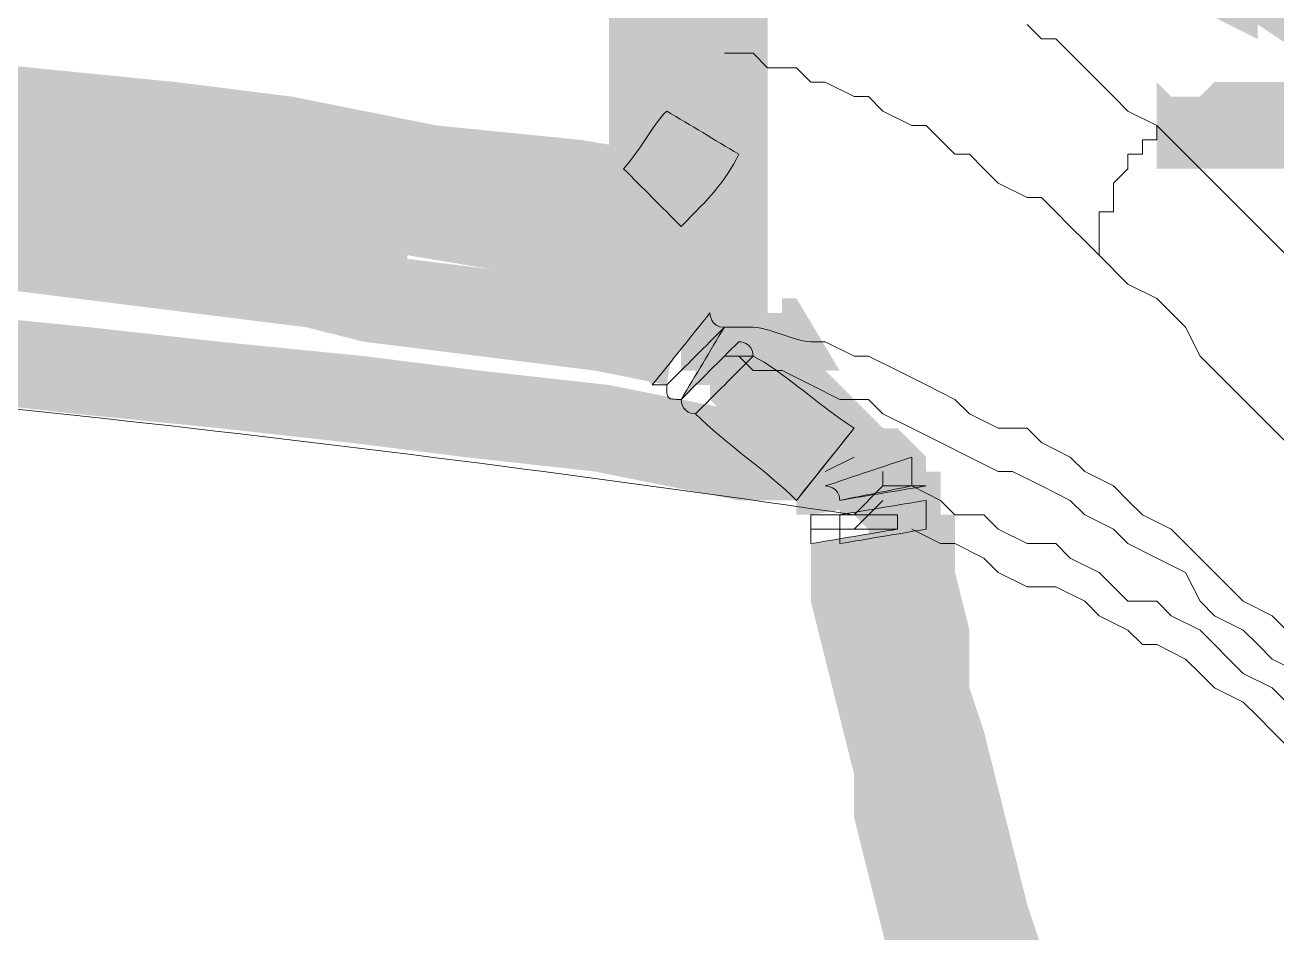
# Model space of a CAD drawing. Header units: millimetres. Extents: x -71336 to -35435, y -26189 to 22712.
# Drawn here: x -41049 to -41047.146, y -5452.029 to -5450.685 of the extents above; entities that cross this region are included whole.
import ezdxf
from ezdxf.enums import TextEntityAlignment as Align

# ---------------------------------------------------------------- set-up
doc = ezdxf.new("R2010")
doc.units = ezdxf.units.MM
doc.layers.add('SC - Equipment', color=7, linetype='Continuous', lineweight=13)
doc.styles.get("Standard").update_dxf_attribs({"font": 'arial.ttf', "height": 35})

# ---------------------------------------------------------------- blocks, each defined once
blk = doc.blocks.new('BARCO CLICKSHARE BUTTON WITH TEXT - SCHEMATIC')
at = {"layer": 'SC - Equipment', "lineweight": 0, "transparency": 33554687}
for points in [[(-6.2125, -8.8811), (-6.2125, -8.9024), (-6.2339, -8.9024), (-6.2339, -8.9238), (-6.2339, -8.9238), (-6.2339, -8.9451), (-6.2339, -8.9451), (-6.2552, -8.9665), (-6.2552, -8.9665), (-6.3193, -8.9451), (-6.2552, -8.9665), (-6.2552, -8.9665), (-6.2552, -8.9878), (-6.2552, -9.0092), (-6.2552, -9.0092), (-6.2552, -9.0305), (-6.2552, -9.0305), (-6.2552, -9.0519), (-6.2552, -9.0732), (-6.3833, -9.0519), (-6.3833, -9.0519), (-6.3833, -9.0519), (-6.3833, -9.0305), (-6.3833, -9.0305), (-6.3833, -9.0092), (-6.3833, -9.0092), (-6.3833, -8.9878), (-6.3833, -8.9878), (-6.3833, -8.9878), (-6.3833, -8.9665), (-6.3833, -8.9665), (-6.3833, -8.9665), (-6.3833, -8.9451), (-6.3833, -8.9451), (-6.3833, -8.9238), (-6.362, -8.9238), (-6.362, -8.9238), (-6.362, -8.9238), (-6.362, -8.9024), (-6.362, -8.9024), (-6.362, -8.9024), (-6.362, -8.8811), (-6.362, -8.8811), (-6.362, -8.8811), (-6.3406, -8.8597), (-6.3406, -8.8597), (-6.3406, -8.8384), (-6.3406, -8.8384), (-6.3193, -8.8384), (-6.3193, -8.8384), (-6.3193, -8.817)], [(-5.6361, -8.8811), (-5.5721, -8.9024), (-5.5507, -8.9024), (-5.4867, -8.9238), (-5.4867, -8.9238), (-5.4226, -8.9451), (-5.3586, -8.9665), (-5.3586, -8.9665), (-5.3372, -8.9878), (-5.3372, -8.9878), (-5.2732, -9.0092), (-5.2305, -9.0092), (-5.2518, -9.0732), (-5.2305, -9.0092), (-5.1664, -9.0305), (-5.1878, -9.0946), (-5.1664, -9.0305), (-5.1024, -9.0519), (-5.1024, -9.0519), (-5.081, -9.0519), (-5.017, -9.0946), (-4.953, -9.0946), (-4.8676, -9.1159), (-4.8035, -9.1373), (-4.7608, -9.1586), (-4.7608, -9.1586), (-4.7395, -9.1586), (-4.7395, -9.1586), (-4.7395, -9.1586), (-4.7395, -9.1586), (-4.6968, -9.1799), (-4.6968, -9.1799), (-4.6754, -9.1799), (-4.6754, -9.1799), (-4.6541, -9.2013), (-4.6541, -9.2013), (-4.6541, -9.2013), (-4.6541, -9.2013), (-4.6327, -9.2013), (-4.6327, -9.2013), (-4.6327, -9.2013), (-4.6327, -9.2013), (-4.6327, -9.2013), (-4.6114, -9.2013), (-4.6114, -9.2226), (-4.6114, -9.2226), (-4.6114, -9.2226), (-4.59, -9.2226), (-4.59, -9.2226), (-4.59, -9.2226), (-4.59, -9.244), (-4.5687, -9.244), (-4.5687, -9.244), (-4.6114, -9.2867), (-4.5687, -9.244), (-4.5687, -9.244), (-4.5687, -9.244), (-4.5687, -9.244), (-4.6114, -9.2867), (-4.5687, -9.244), (-4.5687, -9.244), (-4.6114, -9.2867), (-4.5687, -9.244), (-4.5687, -9.244), (-4.6114, -9.2867), (-4.59, -9.244), (-4.59, -9.244), (-4.6114, -9.2867), (-4.59, -9.244), (-4.59, -9.244), (-4.6114, -9.2867), (-4.6114, -9.244), (-4.6114, -9.244), (-4.6114, -9.2867), (-4.6114, -9.244), (-4.6114, -9.244), (-4.59, -9.2867), (-4.6114, -9.244), (-4.6114, -9.244), (-4.59, -9.2867), (-4.6327, -9.244), (-4.6327, -9.244), (-4.6327, -9.244), (-4.6327, -9.244), (-4.6114, -9.2226), (-4.6114, -9.2226), (-4.6114, -9.2226), (-4.526, -9.308), (-4.526, -9.3294), (-4.526, -9.3294), (-4.5473, -9.3294), (-4.5473, -9.3294), (-4.5473, -9.3294), (-4.5473, -9.3507), (-4.5473, -9.3507), (-4.5687, -9.3507), (-4.5687, -9.3507), (-4.5687, -9.3507), (-4.5687, -9.3507), (-4.5687, -9.3507), (-4.5687, -9.3507), (-4.59, -9.3507), (-4.59, -9.3507), (-4.59, -9.3507), (-4.6114, -9.3507), (-4.6114, -9.3507), (-4.6327, -9.3507), (-4.6327, -9.3507), (-4.6327, -9.3507), (-4.6541, -9.3507), (-4.6541, -9.3507), (-4.6541, -9.3294), (-4.6541, -9.3294), (-4.6541, -9.3294), (-4.6114, -9.2867), (-4.6541, -9.3294), (-4.6541, -9.3294), (-4.6541, -9.3294), (-4.6754, -9.3294), (-4.6754, -9.3294), (-4.6754, -9.3294), (-4.6754, -9.3294), (-4.6754, -9.3294), (-4.6968, -9.308), (-4.6968, -9.308), (-4.6968, -9.308), (-4.6968, -9.308), (-4.7181, -9.308), (-4.7395, -9.308), (-4.7181, -9.244), (-4.7395, -9.308), (-4.7608, -9.2867), (-4.7608, -9.2867), (-4.7608, -9.2867), (-4.7608, -9.2867), (-4.8035, -9.2867), (-4.8035, -9.2867), (-4.8462, -9.2653), (-4.9103, -9.244), (-4.9743, -9.2226), (-5.0383, -9.2013), (-5.1237, -9.1799), (-5.1451, -9.1799), (-5.1451, -9.1799), (-5.2091, -9.1586), (-5.2091, -9.1586), (-5.2732, -9.1373), (-5.2732, -9.1373), (-5.3159, -9.1159), (-5.3159, -9.1159), (-5.3799, -9.0946), (-5.3799, -9.0946), (-5.4013, -9.0946), (-5.4013, -9.0946), (-5.4653, -9.0732), (-5.5294, -9.0305), (-5.5294, -9.0519), (-5.6148, -9.0092), (-5.5934, -8.9665), (-5.6148, -9.0092), (-5.6788, -8.9878)], [(-6.426, -9.3507), (-6.5541, -9.3294), (-6.7676, -9.2867), (-6.9811, -9.2653), (-6.9811, -9.2653), (-7.1519, -9.244), (-7.1519, -9.244), (-7.3653, -9.2226), (-7.3653, -9.2226), (-7.5788, -9.2013), (-7.771, -9.1586), (-7.771, -9.1586), (-7.9845, -9.1373), (-8.1979, -9.1373), (-8.1979, -9.1373), (-8.4114, -9.1159), (-8.6036, -9.0946), (-8.6036, -8.9665), (-8.3901, -8.9878), (-8.1766, -9.0092), (-8.1766, -9.0092), (-7.9845, -9.0305), (-7.771, -9.0519), (-7.5575, -9.0732), (-7.344, -9.0946), (-7.1305, -9.1159), (-7.1305, -9.1159), (-6.9597, -9.1373), (-6.7462, -9.1799), (-6.5327, -9.2013), (-6.4047, -9.2226)], [(-8.5822, -9.0519), (-8.3687, -9.0732), (-8.1766, -9.0946), (-8.1766, -9.0946), (-8.0485, -9.1159), (-8.0485, -9.1159), (-7.835, -9.1373), (-7.835, -9.1373), (-7.6215, -9.1586), (-7.4081, -9.1799), (-7.1946, -9.2013), (-6.9811, -9.2226), (-6.7676, -9.2653), (-6.6395, -9.2653), (-6.6395, -9.2867), (-6.426, -9.308), (-6.4474, -9.4361), (-6.6609, -9.3934), (-6.6609, -9.3934), (-6.7889, -9.3721), (-6.7889, -9.3934), (-7.0024, -9.3507), (-7.0024, -9.3507), (-7.2159, -9.3294), (-7.4294, -9.308), (-7.4294, -9.308), (-7.6429, -9.2653), (-7.6429, -9.2653), (-7.8564, -9.244), (-7.8564, -9.244), (-8.0485, -9.2226), (-8.0485, -9.2226), (-8.1766, -9.2226), (-8.1766, -9.2226), (-8.3901, -9.2013), (-8.3901, -9.2013), (-8.5822, -9.1799)], [(-5.6788, -9.1159), (-5.6575, -9.1372), (-5.6148, -9.1372), (-5.5934, -9.1159), (-5.5507, -9.1159), (-5.5507, -9.1799), (-5.5507, -9.1159), (-5.5294, -9.1159), (-5.5294, -9.1159), (-5.4867, -9.1159), (-5.4867, -9.1159), (-5.4226, -9.1159), (-5.4226, -9.1159), (-5.4013, -9.1159), (-5.4013, -9.1159), (-5.3586, -9.1159), (-5.3586, -9.1159), (-5.3159, -9.1159), (-5.3159, -9.1159), (-5.2732, -9.1159), (-5.2732, -9.1159), (-5.2305, -9.1159), (-5.2305, -9.1159), (-5.1878, -9.1159), (-5.1878, -9.1159), (-5.1451, -9.1159), (-5.1451, -9.1159), (-5.1024, -9.1159), (-5.1024, -9.1159), (-5.081, -9.1159), (-5.081, -9.1159), (-5.0383, -9.1372), (-5.0383, -9.1372), (-5.017, -9.1372), (-5.017, -9.1372), (-4.953, -9.1372), (-4.953, -9.1372), (-4.953, -9.1372), (-4.9316, -9.1372), (-4.9316, -9.1372), (-4.8676, -9.1586), (-4.8676, -9.1586), (-4.8462, -9.1586), (-4.8462, -9.1586), (-4.8035, -9.1586), (-4.8035, -9.1586), (-4.7608, -9.1799), (-4.7608, -9.1799), (-4.7395, -9.1799), (-4.7395, -9.1799), (-4.7181, -9.1799), (-4.7181, -9.1799), (-4.6968, -9.2013), (-4.6968, -9.2013), (-4.6754, -9.2013), (-4.6754, -9.2013), (-4.6541, -9.2013), (-4.6541, -9.2013), (-4.6541, -9.2013), (-4.6541, -9.2013), (-4.6327, -9.2013), (-4.6327, -9.2013), (-4.6327, -9.2013), (-4.6327, -9.2226), (-4.6114, -9.2226), (-4.6114, -9.2226), (-4.6114, -9.2226), (-4.6114, -9.2226), (-4.59, -9.2226), (-4.59, -9.2226), (-4.59, -9.2226), (-4.59, -9.244), (-4.59, -9.244), (-4.59, -9.244), (-4.59, -9.244), (-4.59, -9.244), (-4.6327, -9.2867), (-4.59, -9.244), (-4.59, -9.244), (-4.6114, -9.2867), (-4.59, -9.244), (-4.59, -9.244), (-4.6114, -9.2867), (-4.6114, -9.244), (-4.59, -9.244), (-4.6114, -9.308), (-4.6114, -9.244), (-4.6114, -9.244), (-4.6114, -9.308), (-4.6114, -9.244), (-4.6114, -9.244), (-4.6114, -9.2867), (-4.6327, -9.244), (-4.6327, -9.244), (-4.6114, -9.244), (-4.59, -9.2867), (-4.6327, -9.244), (-4.6327, -9.244), (-4.6327, -9.244), (-4.6114, -9.2226), (-4.6114, -9.2226), (-4.6114, -9.2226), (-4.59, -9.2226), (-4.526, -9.3294), (-4.526, -9.3294), (-4.526, -9.3294), (-4.5473, -9.3294), (-4.5473, -9.3294), (-4.5473, -9.3507), (-4.5473, -9.3507), (-4.5687, -9.3507), (-4.5687, -9.3507), (-4.5687, -9.3507), (-4.5687, -9.3507), (-4.59, -9.3507), (-4.59, -9.3507), (-4.59, -9.3507), (-4.6114, -9.3721), (-4.6114, -9.3507), (-4.6114, -9.3507), (-4.6327, -9.3507), (-4.6327, -9.3507), (-4.6541, -9.3507), (-4.6541, -9.3507), (-4.6541, -9.3507), (-4.6541, -9.3507), (-4.6754, -9.3294), (-4.6754, -9.3294), (-4.6754, -9.3294), (-4.6754, -9.3294), (-4.6327, -9.2867), (-4.6754, -9.3294), (-4.6754, -9.3294), (-4.6327, -9.2867), (-4.6754, -9.3294), (-4.6754, -9.3294), (-4.6754, -9.3294), (-4.6754, -9.3294), (-4.6754, -9.3294), (-4.6968, -9.3294), (-4.6968, -9.3294), (-4.7181, -9.308), (-4.7181, -9.308), (-4.7608, -9.308), (-4.7608, -9.308), (-4.7395, -9.244), (-4.7608, -9.308), (-4.7822, -9.308), (-4.8249, -9.2867), (-4.8676, -9.2867), (-4.8676, -9.2226), (-4.8676, -9.2867), (-4.8889, -9.2867), (-4.953, -9.2653), (-4.953, -9.2653), (-4.953, -9.2653), (-4.9743, -9.2653), (-4.9743, -9.2653), (-5.0383, -9.2653), (-5.017, -9.2013), (-5.0383, -9.2653), (-5.0597, -9.2653), (-5.0383, -9.2013), (-5.0597, -9.2653), (-5.1024, -9.244), (-5.1024, -9.1799), (-5.1024, -9.244), (-5.1237, -9.244), (-5.1664, -9.244), (-5.2091, -9.244), (-5.2518, -9.244), (-5.2732, -9.244), (-5.3159, -9.244), (-5.3586, -9.244), (-5.3799, -9.244), (-5.4226, -9.244), (-5.4226, -9.1799), (-5.4226, -9.244), (-5.4653, -9.244), (-5.4867, -9.244), (-5.5294, -9.244), (-5.5294, -9.244), (-5.5507, -9.244), (-5.5507, -9.244), (-5.5934, -9.244), (-5.5934, -9.244), (-5.6148, -9.244), (-5.6148, -9.244), (-5.6575, -9.244), (-5.6575, -9.244), (-5.6788, -9.244)], [(-6.3406, -9.1373), (-6.3406, -9.1373), (-6.3406, -9.1373), (-6.3406, -9.1373), (-6.3406, -9.1373), (-6.3406, -9.1373), (-6.3406, -9.1373), (-6.3193, -9.1373), (-6.3193, -9.1373), (-6.3193, -9.1373), (-6.3193, -9.1373), (-6.3406, -9.2653), (-6.3406, -9.2653), (-6.3406, -9.2653), (-6.3406, -9.2653), (-6.3406, -9.2653), (-6.362, -9.2653), (-6.362, -9.2653), (-6.362, -9.2653), (-6.362, -9.2653), (-6.362, -9.2653), (-6.362, -9.2653)], [(-6.4047, -9.5642), (-6.5114, -9.5429), (-6.6822, -9.5215), (-6.6822, -9.5215), (-6.853, -9.5002), (-6.9384, -9.4788), (-7.1092, -9.4575), (-7.1092, -9.4575), (-7.28, -9.4361), (-7.28, -9.4361), (-7.4507, -9.4148), (-7.4507, -9.4148), (-7.6215, -9.3934), (-7.6215, -9.3934), (-7.8137, -9.3721), (-7.9845, -9.3507), (-7.9845, -9.3507), (-8.1553, -9.3507), (-8.1339, -9.2226), (-7.9631, -9.244), (-7.7923, -9.244), (-7.7923, -9.244), (-7.6215, -9.2653), (-7.6215, -9.2653), (-7.4507, -9.2867), (-7.2586, -9.308), (-7.0878, -9.3294), (-7.0878, -9.3294), (-6.917, -9.3507), (-6.8316, -9.3721), (-6.6608, -9.3934), (-6.6608, -9.3934), (-6.4901, -9.4148), (-6.3833, -9.4361)], [(-6.3406, -9.3721), (-6.3406, -9.3721), (-6.3406, -9.3721), (-6.3406, -9.3721), (-6.3406, -9.3721), (-6.3406, -9.308), (-6.3406, -9.3721), (-6.3406, -9.3721), (-6.3406, -9.3721), (-6.3406, -9.3721), (-6.3406, -9.3721), (-6.362, -9.3721), (-6.362, -9.3721), (-6.362, -9.3721), (-6.362, -9.3721), (-6.362, -9.3721), (-6.362, -9.3721), (-6.362, -9.3721), (-6.3406, -9.244), (-6.3406, -9.244), (-6.3406, -9.244), (-6.3406, -9.244), (-6.3406, -9.244), (-6.3406, -9.244), (-6.3406, -9.244), (-6.3406, -9.244), (-6.3406, -9.244), (-6.3406, -9.244), (-6.3406, -9.244), (-6.3193, -9.244), (-6.3193, -9.244), (-6.3193, -9.2653), (-6.3193, -9.2653), (-6.3193, -9.2653), (-6.3193, -9.2653), (-6.3193, -9.2653), (-6.3193, -9.2653), (-6.3193, -9.2653)], [(-6.3193, -9.3721), (-6.3193, -9.3721), (-6.3193, -9.3721), (-6.3193, -9.3721), (-6.3193, -9.3934), (-6.3406, -9.3934), (-6.3406, -9.3934), (-6.3406, -9.3934), (-6.3406, -9.4148), (-6.3406, -9.4148), (-6.362, -9.4148), (-6.4474, -9.3294), (-6.4474, -9.3294), (-6.4474, -9.3294), (-6.4474, -9.3294), (-6.4474, -9.3294), (-6.426, -9.308), (-6.426, -9.308), (-6.426, -9.308), (-6.426, -9.308), (-6.426, -9.2867), (-6.426, -9.2867)], [(-6.1698, -9.735), (-6.2979, -9.735), (-6.2979, -9.735), (-6.5114, -9.6923), (-6.7035, -9.671), (-6.7035, -9.671), (-6.8743, -9.6496), (-6.8743, -9.6496), (-7.0665, -9.6283), (-7.0665, -9.6283), (-7.28, -9.6069), (-7.4721, -9.5856), (-7.4721, -9.5856), (-7.6856, -9.5642), (-7.6856, -9.5642), (-7.8777, -9.5429), (-7.8777, -9.5429), (-8.0699, -9.5215), (-8.2834, -9.5215), (-8.262, -9.3934), (-8.0699, -9.3934), (-7.8564, -9.4148), (-7.6642, -9.4361), (-7.4721, -9.4575), (-7.2586, -9.4788), (-7.0665, -9.5002), (-6.853, -9.5215), (-6.6822, -9.5429), (-6.4901, -9.5642), (-6.2766, -9.6069), (-6.2766, -9.6069), (-6.1698, -9.6283)], [(-6.2339, -9.4575), (-6.2339, -9.4575), (-6.2339, -9.4575), (-6.2339, -9.4361), (-6.2339, -9.4361), (-6.2339, -9.4361), (-6.2339, -9.4361), (-6.2339, -9.4361), (-6.2339, -9.4361), (-6.2339, -9.4361), (-6.2339, -9.4361), (-6.2339, -9.4361), (-6.2125, -9.4361), (-6.2125, -9.4361), (-6.2125, -9.4361), (-6.2125, -9.4361), (-6.2125, -9.4361), (-6.2125, -9.4361), (-6.2125, -9.4361), (-6.1485, -9.5429), (-6.1698, -9.5429), (-6.1698, -9.5429), (-6.1698, -9.5642), (-6.1698, -9.5642), (-6.1698, -9.5642), (-6.1698, -9.5642), (-6.1698, -9.5642), (-6.1698, -9.5642), (-6.1698, -9.5642), (-6.1698, -9.5642), (-6.1698, -9.5642), (-6.1698, -9.5642), (-6.1912, -9.5642), (-6.1912, -9.5642), (-6.1912, -9.5642), (-6.1912, -9.5642), (-6.1912, -9.5642), (-6.1912, -9.5642), (-6.1912, -9.5642), (-6.1912, -9.5642)], [(-6.2766, -9.4788), (-6.2766, -9.4788), (-6.3193, -9.5215), (-6.2766, -9.4788), (-6.2766, -9.4788), (-6.3193, -9.5215), (-6.2766, -9.4788), (-6.2766, -9.4788), (-6.2766, -9.4788), (-6.3193, -9.5215), (-6.2766, -9.4788), (-6.2766, -9.4788), (-6.3193, -9.5215), (-6.2766, -9.4788), (-6.2766, -9.4788), (-6.3193, -9.5215), (-6.2766, -9.4788), (-6.2766, -9.4788), (-6.3193, -9.5215), (-6.2766, -9.4788), (-6.2766, -9.4788), (-6.3193, -9.5215), (-6.2766, -9.4788), (-6.2766, -9.4788), (-6.3193, -9.5215), (-6.2766, -9.4575), (-6.2766, -9.4575), (-6.362, -9.5642), (-6.362, -9.5642), (-6.362, -9.5642), (-6.362, -9.5642), (-6.362, -9.5642), (-6.362, -9.5642), (-6.362, -9.5642), (-6.362, -9.5642), (-6.362, -9.5642), (-6.362, -9.5642), (-6.362, -9.5642), (-6.362, -9.5642), (-6.362, -9.5642), (-6.362, -9.5642), (-6.362, -9.5642), (-6.362, -9.5642), (-6.362, -9.5429), (-6.362, -9.5429), (-6.362, -9.5429)], [(-6.2766, -9.4575), (-6.2766, -9.4788), (-6.2766, -9.4788), (-6.2766, -9.4788), (-6.2766, -9.4788), (-6.2766, -9.4788), (-6.3193, -9.5215), (-6.2766, -9.4788), (-6.2766, -9.4788), (-6.2766, -9.4788), (-6.3193, -9.5215), (-6.2766, -9.4788), (-6.2766, -9.4788), (-6.3193, -9.5215), (-6.2766, -9.4788), (-6.2766, -9.4788), (-6.2766, -9.4788), (-6.2766, -9.4788), (-6.2766, -9.4788), (-6.2766, -9.4788), (-6.2766, -9.4788), (-6.2766, -9.4788), (-6.2766, -9.4788), (-6.3406, -9.5856), (-6.3406, -9.5856), (-6.3406, -9.5856), (-6.3193, -9.5215), (-6.3406, -9.5856), (-6.3406, -9.5642), (-6.3406, -9.5642), (-6.3406, -9.5642), (-6.3406, -9.5642), (-6.3406, -9.5642), (-6.362, -9.5642), (-6.362, -9.5642), (-6.362, -9.5642), (-6.362, -9.5642), (-6.362, -9.5642), (-6.362, -9.5642), (-6.362, -9.5642), (-6.362, -9.5642), (-6.3193, -9.5215), (-6.362, -9.5642), (-6.362, -9.5642), (-6.3193, -9.5215), (-6.362, -9.5642), (-6.362, -9.5642)], [(-6.2766, -9.5856), (-6.2766, -9.5856), (-6.2766, -9.5215), (-6.2766, -9.5856), (-6.2766, -9.5856), (-6.2766, -9.5856), (-6.2766, -9.5856), (-6.2766, -9.5856), (-6.2766, -9.5856), (-6.2766, -9.5856), (-6.2979, -9.5856), (-6.2979, -9.5856), (-6.2979, -9.5856), (-6.2979, -9.5215), (-6.2766, -9.5856), (-6.2979, -9.5856), (-6.2979, -9.5215), (-6.2766, -9.5856), (-6.2766, -9.5856), (-6.2979, -9.5215), (-6.2766, -9.5856), (-6.2766, -9.5856), (-6.2979, -9.5215), (-6.2766, -9.5856), (-6.2766, -9.5856), (-6.2979, -9.5215), (-6.2552, -9.5642), (-6.2552, -9.5642), (-6.2979, -9.5215), (-6.2339, -9.5215), (-6.2339, -9.5215), (-6.362, -9.5215), (-6.362, -9.5215), (-6.362, -9.5002), (-6.362, -9.4788), (-6.3406, -9.4788), (-6.3406, -9.4788), (-6.3406, -9.4788), (-6.3193, -9.4575), (-6.3193, -9.4575), (-6.3193, -9.4575), (-6.3193, -9.4575), (-6.2979, -9.4575), (-6.2979, -9.4575), (-6.2979, -9.4575), (-6.2979, -9.4575), (-6.2979, -9.4575), (-6.2979, -9.4575), (-6.2979, -9.4575), (-6.2979, -9.4575), (-6.2979, -9.4575), (-6.2979, -9.4575), (-6.2766, -9.4575), (-6.2766, -9.4575), (-6.2766, -9.4575), (-6.2766, -9.4575), (-6.2766, -9.4575)], [(-6.2766, -9.4575), (-6.2766, -9.4575), (-6.2766, -9.4575), (-6.2766, -9.4575), (-6.2552, -9.4575), (-6.2552, -9.4575), (-6.2552, -9.4575), (-6.2552, -9.4575), (-6.2552, -9.4575), (-6.2552, -9.4575), (-6.2339, -9.4575), (-6.2339, -9.4575), (-6.1912, -9.5642), (-6.1912, -9.5642), (-6.1912, -9.5642), (-6.2125, -9.5642), (-6.2125, -9.5642), (-6.2125, -9.5642), (-6.2125, -9.5642), (-6.2125, -9.5856), (-6.2125, -9.5856), (-6.2339, -9.5856), (-6.2339, -9.5856), (-6.2339, -9.5856), (-6.2339, -9.5856), (-6.2552, -9.5856), (-6.2552, -9.5856), (-6.2552, -9.5856), (-6.2552, -9.5856), (-6.2552, -9.5856), (-6.2552, -9.5856), (-6.2766, -9.5856), (-6.2766, -9.5856), (-6.2766, -9.5856)], [(-6.2552, -9.4788), (-6.2552, -9.4788), (-6.3193, -9.5002), (-6.2552, -9.4788), (-6.2552, -9.4788), (-6.2552, -9.4788), (-6.3193, -9.5002), (-6.2552, -9.4788), (-6.2552, -9.4788), (-6.3193, -9.5002), (-6.2552, -9.4788), (-6.2552, -9.4788), (-6.2552, -9.4788), (-6.3193, -9.5002), (-6.2766, -9.4788), (-6.2766, -9.4788), (-6.3193, -9.5002), (-6.2766, -9.4788), (-6.2766, -9.4788), (-6.2766, -9.4788), (-6.3193, -9.5215), (-6.2766, -9.4788), (-6.2766, -9.4788), (-6.3193, -9.5215), (-6.2766, -9.4788), (-6.2766, -9.4788), (-6.362, -9.5429), (-6.3833, -9.5429), (-6.3833, -9.5429), (-6.3833, -9.5429), (-6.3833, -9.5429), (-6.3833, -9.5429), (-6.3833, -9.5429), (-6.3833, -9.5429), (-6.3833, -9.5429), (-6.3833, -9.5429), (-6.3833, -9.5429), (-6.3833, -9.5429), (-6.3833, -9.5429), (-6.3833, -9.5429), (-6.3833, -9.5215), (-6.3833, -9.5215), (-6.3833, -9.5215), (-6.3833, -9.5215), (-6.3833, -9.5215), (-6.3833, -9.5215), (-6.3833, -9.5215), (-6.3833, -9.5215)], [(-6.2552, -9.4788), (-6.2552, -9.4788), (-6.2552, -9.4788), (-6.3193, -9.4788), (-6.2552, -9.4788), (-6.2552, -9.4788), (-6.3193, -9.4788), (-6.2552, -9.4788), (-6.2552, -9.4788), (-6.2552, -9.4788), (-6.2552, -9.4788), (-6.2552, -9.4788), (-6.3193, -9.5002), (-6.2552, -9.4788), (-6.2552, -9.4788), (-6.2552, -9.4788), (-6.2552, -9.4788), (-6.3193, -9.5002), (-6.2552, -9.4788), (-6.2552, -9.4788), (-6.3833, -9.5215), (-6.3833, -9.5215), (-6.3833, -9.5215), (-6.3833, -9.5215), (-6.3833, -9.5215), (-6.3833, -9.5215), (-6.3833, -9.5002), (-6.3833, -9.5002), (-6.3833, -9.5002), (-6.3833, -9.5002), (-6.3833, -9.5002), (-6.3833, -9.5002), (-6.3833, -9.5002), (-6.3833, -9.5002), (-6.3833, -9.5002), (-6.3833, -9.5002), (-6.3833, -9.5002), (-6.3833, -9.4788), (-6.3833, -9.4788), (-6.3833, -9.4788), (-6.3833, -9.4788), (-6.3833, -9.4788)], [(-6.2339, -9.5002), (-6.2339, -9.5002), (-6.2979, -9.5215), (-6.2552, -9.5002), (-6.2552, -9.5002), (-6.2979, -9.5215), (-6.2552, -9.5002), (-6.2552, -9.5002), (-6.2979, -9.5215), (-6.2552, -9.5002), (-6.2552, -9.5002), (-6.2979, -9.5215), (-6.2552, -9.4788), (-6.2552, -9.4788), (-6.2979, -9.5215), (-6.2552, -9.4788), (-6.2552, -9.4788), (-6.2979, -9.5215), (-6.2552, -9.4788), (-6.2552, -9.4788), (-6.2979, -9.5215), (-6.2552, -9.4788), (-6.2552, -9.4788), (-6.2552, -9.4788), (-6.2552, -9.4788), (-6.2979, -9.5215), (-6.2552, -9.4788), (-6.2552, -9.4788), (-6.2979, -9.5215), (-6.2552, -9.4788), (-6.2552, -9.4788), (-6.3406, -9.5856), (-6.3406, -9.5856), (-6.3406, -9.5856), (-6.3406, -9.5856), (-6.3406, -9.5642), (-6.3406, -9.5642), (-6.2979, -9.5215), (-6.3406, -9.5856), (-6.3406, -9.5856), (-6.3406, -9.5642), (-6.3406, -9.5642), (-6.362, -9.5642), (-6.362, -9.5642), (-6.362, -9.5642), (-6.362, -9.5642), (-6.362, -9.5642), (-6.362, -9.5642), (-6.362, -9.5642), (-6.362, -9.5642), (-6.362, -9.5642), (-6.362, -9.5429), (-6.362, -9.5429), (-6.362, -9.5429)], [(-6.2766, -9.4788), (-6.2766, -9.4788), (-6.2766, -9.4788), (-6.2552, -9.4788), (-6.2552, -9.4788), (-6.2552, -9.4788), (-6.2552, -9.4788), (-6.2552, -9.4788), (-6.2552, -9.4788), (-6.2552, -9.4788), (-6.2552, -9.4788), (-6.2552, -9.4788), (-6.2979, -9.5215), (-6.2552, -9.4788), (-6.2552, -9.4788), (-6.2552, -9.4788), (-6.3406, -9.5856), (-6.3406, -9.5856), (-6.3406, -9.5856), (-6.3406, -9.5856), (-6.3406, -9.5642), (-6.3406, -9.5642), (-6.3406, -9.5642), (-6.3406, -9.5642), (-6.3406, -9.5642), (-6.3406, -9.5642), (-6.3406, -9.5642), (-6.2979, -9.5215), (-6.3406, -9.5642), (-6.3406, -9.5642), (-6.2979, -9.5215), (-6.3406, -9.5642), (-6.3406, -9.5642), (-6.2979, -9.5215), (-6.3406, -9.5642), (-6.3406, -9.5642)], [(-6.2552, -9.4788), (-6.2552, -9.4788), (-6.2339, -9.5002), (-6.2125, -9.5215), (-6.1912, -9.5429), (-6.1698, -9.5429), (-6.1485, -9.5642), (-6.1271, -9.5856), (-6.1058, -9.6069), (-6.0844, -9.6283), (-6.0631, -9.6283), (-6.0417, -9.6496), (-6.1271, -9.7564), (-6.1485, -9.735), (-6.1698, -9.7137), (-6.1912, -9.6923), (-6.2125, -9.6923), (-6.2339, -9.671), (-6.2552, -9.6496), (-6.2766, -9.6283), (-6.2979, -9.6283), (-6.3193, -9.6069), (-6.3406, -9.5856), (-6.3406, -9.5856)], [(-6.1271, -9.6283), (-6.1271, -9.6283), (-6.1271, -9.6283), (-6.1271, -9.6283), (-6.1271, -9.6283), (-6.1271, -9.6283), (-6.1271, -9.6283), (-6.1271, -9.6283), (-6.1271, -9.6283), (-6.1271, -9.6496), (-6.1271, -9.6496), (-6.1271, -9.6496), (-6.1058, -9.6496), (-6.1058, -9.6496), (-6.1058, -9.6496), (-6.1058, -9.6496), (-6.1058, -9.6496), (-6.1058, -9.6496), (-6.1058, -9.6496), (-6.1058, -9.6496), (-6.2125, -9.735), (-6.2125, -9.735), (-6.2125, -9.735), (-6.2125, -9.735), (-6.2125, -9.735), (-6.2125, -9.735), (-6.1698, -9.6923), (-6.2125, -9.735), (-6.2125, -9.735), (-6.2125, -9.735), (-6.1698, -9.6923), (-6.2125, -9.735), (-6.2125, -9.735), (-6.2125, -9.735), (-6.1698, -9.6923), (-6.2125, -9.735), (-6.2125, -9.735)], [(-6.1058, -9.6496), (-6.1058, -9.6496), (-6.1058, -9.6496), (-6.1058, -9.6496), (-6.1058, -9.6496), (-6.1058, -9.671), (-6.1058, -9.671), (-6.1058, -9.671), (-6.1058, -9.671), (-6.0844, -9.671), (-6.0844, -9.671), (-6.0844, -9.6923), (-6.0844, -9.6923), (-6.0844, -9.6923), (-6.0844, -9.6923), (-6.0844, -9.6923), (-6.0844, -9.6923), (-6.0844, -9.6923), (-6.0844, -9.6923), (-6.0844, -9.7137), (-6.0844, -9.7137), (-6.0844, -9.7137), (-6.2125, -9.7564), (-6.2125, -9.735), (-6.2125, -9.735), (-6.2125, -9.735), (-6.2125, -9.735), (-6.2125, -9.735), (-6.2125, -9.735), (-6.2125, -9.735), (-6.2125, -9.735), (-6.2125, -9.735), (-6.2125, -9.735), (-6.1485, -9.6923), (-6.2125, -9.735), (-6.2125, -9.735)], [(-6.1058, -9.7777), (-6.1058, -9.7777), (-6.1058, -9.7777), (-6.1058, -9.7777), (-6.1271, -9.7564), (-6.1271, -9.7564), (-6.1271, -9.7564), (-6.1271, -9.7564), (-6.1271, -9.7564), (-6.1271, -9.7564), (-6.1271, -9.7564), (-6.1271, -9.7564), (-6.0844, -9.7137), (-6.1271, -9.7564), (-6.1271, -9.7564), (-6.0417, -9.6496), (-6.0417, -9.6496), (-6.0417, -9.6496), (-6.0204, -9.671), (-6.0204, -9.671), (-6.0204, -9.671), (-6.0204, -9.671), (-6.0204, -9.6923), (-6.0204, -9.6923), (-5.999, -9.6923), (-5.999, -9.6923), (-5.999, -9.7137), (-5.999, -9.7137), (-5.999, -9.7137), (-5.999, -9.7137), (-5.999, -9.735), (-5.999, -9.735), (-5.999, -9.735), (-5.999, -9.735), (-5.999, -9.7564), (-5.999, -9.7564), (-5.9777, -9.7564), (-5.9777, -9.7564), (-5.9777, -9.7777)], [(-6.0844, -9.7137), (-6.0844, -9.7137), (-6.0844, -9.7137), (-6.0844, -9.7137), (-6.0844, -9.7137), (-6.0844, -9.7137), (-6.0844, -9.7137), (-6.0844, -9.735), (-6.0844, -9.735), (-6.0844, -9.735), (-6.0844, -9.735), (-6.0844, -9.735), (-6.0844, -9.735), (-6.0844, -9.735), (-6.0844, -9.735), (-6.0844, -9.735), (-6.0844, -9.735), (-6.0631, -9.735), (-6.0631, -9.735), (-6.0631, -9.735), (-6.1912, -9.7564), (-6.1912, -9.7564), (-6.1912, -9.7564), (-6.1912, -9.7564), (-6.1912, -9.7564), (-6.1912, -9.7564), (-6.1485, -9.735), (-6.1912, -9.7564), (-6.1912, -9.7564), (-6.1912, -9.7564), (-6.1485, -9.735), (-6.1912, -9.7564), (-6.1912, -9.7564), (-6.1485, -9.735), (-6.1912, -9.7564), (-6.2125, -9.7564), (-6.1485, -9.735), (-6.2125, -9.7564), (-6.2125, -9.7564), (-6.2125, -9.7564)], [(-6.1485, -9.7564), (-6.1485, -9.7564), (-6.1485, -9.7564), (-6.1485, -9.7564), (-6.1485, -9.7564), (-6.1485, -9.735), (-6.1485, -9.735), (-6.1485, -9.735), (-6.1485, -9.735), (-6.1485, -9.735), (-6.1485, -9.735), (-6.1485, -9.735), (-6.1485, -9.735), (-6.1485, -9.735), (-6.0204, -9.7137), (-6.0204, -9.7137), (-6.0204, -9.7137), (-6.0204, -9.7137), (-6.0204, -9.7137), (-6.0204, -9.735), (-6.0204, -9.735), (-6.0204, -9.735), (-6.0204, -9.735), (-6.0204, -9.735), (-6.0204, -9.735), (-6.0204, -9.735), (-6.0204, -9.735), (-6.0204, -9.735)], [(-6.0631, -9.7777), (-6.0631, -9.8631), (-6.1271, -9.8845), (-6.0631, -9.8631), (-6.0417, -9.9485), (-6.1058, -9.9485), (-6.0417, -9.9485), (-6.0204, -10.0339), (-6.0844, -10.0339), (-6.0204, -10.0339), (-6.0204, -10.1193), (-6.0844, -10.1193), (-6.0204, -10.0979), (-5.999, -10.1833), (-5.9777, -10.2687), (-5.9563, -10.3541), (-6.0204, -10.3541), (-5.9563, -10.3328), (-5.935, -10.4182), (-5.999, -10.4395), (-5.935, -10.4182), (-5.9136, -10.5036), (-5.9777, -10.5249), (-5.9136, -10.5036), (-5.8923, -10.589), (-5.9563, -10.6103), (-5.8923, -10.589), (-5.8709, -10.6744), (-5.935, -10.6957), (-5.8709, -10.6744), (-5.8282, -10.7598), (-5.8923, -10.7811), (-5.8282, -10.7598), (-5.8069, -10.8451), (-5.8709, -10.8665), (-5.8069, -10.8451), (-5.7855, -10.9305), (-5.7428, -11.0159), (-5.7215, -11.1013), (-5.7642, -11.1227), (-5.7215, -11.1013), (-5.6788, -11.1867), (-5.7428, -11.2081), (-5.6788, -11.1867), (-5.6361, -11.2721), (-5.7002, -11.2935), (-5.6361, -11.2721), (-5.6148, -11.3575), (-5.6148, -11.3575), (-5.5934, -11.3789), (-5.7215, -11.4216), (-5.7215, -11.4002), (-5.7215, -11.4002), (-5.7642, -11.3148), (-5.7642, -11.3148), (-5.8069, -11.2294), (-5.8069, -11.2294), (-5.8282, -11.144), (-5.8282, -11.144), (-5.8709, -11.0586), (-5.8709, -11.0586), (-5.8923, -10.9732), (-5.8923, -10.9732), (-5.935, -10.8878), (-5.935, -10.8878), (-5.9563, -10.8024), (-5.9563, -10.8024), (-5.9777, -10.7171), (-5.9777, -10.7171), (-6.0204, -10.6317), (-6.0204, -10.6317), (-6.0417, -10.5463), (-6.0417, -10.5463), (-6.0631, -10.4609), (-6.0631, -10.4609), (-6.0844, -10.3755), (-6.0844, -10.3755), (-6.1058, -10.2901), (-6.1058, -10.2901), (-6.1271, -10.2047), (-6.1271, -10.2047), (-6.1271, -10.1406), (-6.1271, -10.1406), (-6.1485, -10.0552), (-6.1485, -10.0552), (-6.1698, -9.9699), (-6.1698, -9.9699), (-6.1912, -9.8845), (-6.1912, -9.8845), (-6.1912, -9.7991)], [(-5.6788, -11.3789), (-5.7002, -11.3362), (-5.7002, -11.3362), (-5.7429, -11.2508), (-5.7429, -11.2508), (-5.7642, -11.1654), (-5.7642, -11.1654), (-5.8069, -11.08), (-5.8069, -11.08), (-5.8282, -10.9946), (-5.8282, -10.9946), (-5.8496, -10.9732), (-5.8496, -10.9732), (-5.8709, -10.8878), (-5.8709, -10.8878), (-5.9136, -10.8024), (-5.9136, -10.8024), (-5.935, -10.7171), (-5.935, -10.7171), (-5.9563, -10.6317), (-5.9563, -10.6317), (-5.9777, -10.5463), (-5.9777, -10.5463), (-5.999, -10.4609), (-5.999, -10.4609), (-6.0417, -10.3755), (-6.0417, -10.3755), (-6.0417, -10.2901), (-6.0417, -10.2901), (-6.0631, -10.2047), (-6.0631, -10.2047), (-6.0844, -10.1193), (-6.0844, -10.1193), (-6.1058, -10.0339), (-6.1058, -10.0339), (-6.1271, -9.9485), (-6.1271, -9.9485), (-6.1271, -9.8845), (-6.1271, -9.8845), (-6.1485, -9.7991), (-6.0204, -9.7777), (-6.0204, -9.8631), (-6.0631, -9.8631), (-6.0204, -9.8631), (-5.999, -9.9272), (-6.0631, -9.9485), (-5.999, -9.9272), (-5.9777, -10.0125), (-5.9563, -10.0979), (-5.9563, -10.1833), (-5.935, -10.2687), (-5.9136, -10.3328), (-5.8923, -10.4182), (-5.9563, -10.4395), (-5.8923, -10.4182), (-5.8709, -10.5036), (-5.8282, -10.589), (-5.8923, -10.6103), (-5.8282, -10.589), (-5.8069, -10.6744), (-5.7856, -10.7598), (-5.8496, -10.7811), (-5.7856, -10.7598), (-5.7642, -10.8451), (-5.8069, -10.8665), (-5.7642, -10.8451), (-5.7215, -10.9305), (-5.7215, -10.9305), (-5.7215, -10.9519), (-5.7215, -10.9519), (-5.6788, -11.0373), (-5.7429, -11.0586), (-5.6788, -11.0373), (-5.6575, -11.1013), (-5.6148, -11.1867), (-5.6788, -11.2294), (-5.6148, -11.1867), (-5.5721, -11.2721), (-5.6361, -11.3148), (-5.5721, -11.2721), (-5.5507, -11.3362)], [(-5.9777, -9.7777), (-5.9777, -9.8418), (-6.0417, -9.8631), (-5.9777, -9.8418), (-5.9563, -9.9272), (-5.9563, -10.0125), (-5.935, -10.0766), (-5.999, -10.0979), (-5.935, -10.0766), (-5.9136, -10.162), (-5.9777, -10.1833), (-5.9136, -10.162), (-5.8923, -10.2474), (-5.9563, -10.2474), (-5.8923, -10.2474), (-5.8709, -10.3328), (-5.8496, -10.3968), (-5.9136, -10.4182), (-5.8496, -10.3968), (-5.8282, -10.4822), (-5.8923, -10.5036), (-5.8282, -10.4822), (-5.8069, -10.5676), (-5.8709, -10.589), (-5.8069, -10.5676), (-5.7856, -10.653), (-5.7642, -10.7384), (-5.8282, -10.7598), (-5.7642, -10.7384), (-5.7215, -10.8238), (-5.7856, -10.8451), (-5.7215, -10.8238), (-5.7002, -10.9092), (-5.6788, -10.9946), (-5.6361, -11.0586), (-5.7002, -11.1013), (-5.6361, -11.0586), (-5.6148, -11.144), (-5.6575, -11.1867), (-5.6148, -11.144), (-5.5721, -11.2294), (-5.5294, -11.3148), (-5.5294, -11.3148), (-5.5294, -11.3362), (-5.6361, -11.4002), (-5.6575, -11.3789), (-5.6575, -11.3789), (-5.6788, -11.2935), (-5.6788, -11.2935), (-5.7215, -11.2081), (-5.7215, -11.2081), (-5.7642, -11.1227), (-5.7642, -11.1227), (-5.7856, -11.0373), (-5.7856, -11.0373), (-5.8282, -10.9519), (-5.8282, -10.9519), (-5.8496, -10.8665), (-5.8496, -10.8665), (-5.8709, -10.7811), (-5.8709, -10.7811), (-5.9136, -10.6957), (-5.9136, -10.6957), (-5.935, -10.6103), (-5.935, -10.6103), (-5.9563, -10.5249), (-5.9563, -10.5249), (-5.9777, -10.4395), (-5.9777, -10.4395), (-5.999, -10.3541), (-5.999, -10.3541), (-6.0204, -10.2687), (-6.0204, -10.2687), (-6.0417, -10.1833), (-6.0417, -10.1833), (-6.0631, -10.1193), (-6.0631, -10.1193), (-6.0844, -10.0339), (-6.0844, -10.0339), (-6.0844, -9.9485), (-6.0844, -9.9485), (-6.1058, -9.8631), (-6.1058, -9.8631), (-6.1058, -9.7777)]]:
    blk.add_hatch(color=7, dxfattribs=at).paths.add_polyline_path(points)
at = {"layer": 'SC - Equipment', "color": 7, "lineweight": 0, "transparency": 33554687}
for points in [[(-5.4867, -9.3721), (-5.5294, -9.3294), (-5.5507, -9.308), (-5.5934, -9.2653), (-5.6361, -9.2226), (-5.6788, -9.1799), (-5.7215, -9.1586), (-5.7429, -9.1373), (-5.7642, -9.1159), (-5.7856, -9.0946), (-5.8069, -9.0732), (-5.8282, -9.0519), (-5.8496, -9.0519), (-5.8709, -9.0305)], [(-6.3193, -9.0732), (-6.2979, -9.0732), (-6.2766, -9.0732), (-6.2552, -9.0946), (-6.2125, -9.0946), (-6.1912, -9.1159), (-6.1698, -9.1159), (-6.1271, -9.1373), (-6.1058, -9.1373), (-6.0844, -9.1586), (-6.0417, -9.1799), (-6.0204, -9.1799), (-5.999, -9.2013), (-5.9777, -9.2226), (-5.9563, -9.2226), (-5.935, -9.244), (-5.9136, -9.2653), (-5.8709, -9.2867), (-5.8496, -9.2867), (-5.8282, -9.308), (-5.8069, -9.3294), (-5.7855, -9.3507), (-5.7642, -9.3721)], [(-5.7215, -9.244), (-5.7215, -9.2226), (-5.7002, -9.2226), (-5.7002, -9.2013), (-5.6788, -9.2013), (-5.6788, -9.1799)], [(-5.7215, -9.244), (-5.7429, -9.2653), (-5.7429, -9.2867), (-5.7429, -9.308), (-5.7642, -9.308), (-5.7642, -9.3294), (-5.7642, -9.3507), (-5.7642, -9.3721), (-5.7215, -9.4148), (-5.6788, -9.4361), (-5.6361, -9.4788), (-5.6148, -9.5215), (-5.5721, -9.5642), (-5.5294, -9.6069), (-5.508, -9.6283), (-5.4653, -9.671)], [(-5.4867, -9.9272), (-5.508, -9.9058), (-5.5507, -9.8845), (-5.5721, -9.8631), (-5.5934, -9.8418), (-5.6361, -9.7991), (-5.6575, -9.7777), (-5.7001, -9.7564), (-5.7215, -9.735), (-5.7428, -9.7137), (-5.7855, -9.6923), (-5.8069, -9.671), (-5.8496, -9.6496), (-5.8709, -9.6283), (-5.9136, -9.6283), (-5.9563, -9.6069), (-5.9777, -9.5856), (-6.0204, -9.5642), (-6.0631, -9.5429), (-6.1058, -9.5215), (-6.1271, -9.5215), (-6.1698, -9.5002), (-6.1912, -9.5002)], [(-6.2979, -9.5215), (-6.2766, -9.5429), (-6.2339, -9.5429), (-6.1912, -9.5642), (-6.1485, -9.5856), (-6.1058, -9.5856), (-6.0844, -9.6069), (-6.0417, -9.6283), (-5.999, -9.6496), (-5.9563, -9.671), (-5.9136, -9.6923), (-5.8923, -9.6923), (-5.8496, -9.7137), (-5.8069, -9.735), (-5.7855, -9.7564), (-5.7429, -9.7777), (-5.7215, -9.7991), (-5.6788, -9.8204), (-5.6361, -9.8418), (-5.6148, -9.8845), (-5.5934, -9.9058), (-5.5507, -9.9272), (-5.5294, -9.9485), (-5.508, -9.9699), (-5.4653, -9.9912)], [(-6.1271, -9.671), (-6.1698, -9.6923)], [(-6.0844, -9.6923), (-6.0844, -9.7137), (-6.0417, -9.7137), (-5.999, -9.735), (-5.9777, -9.7564), (-5.935, -9.7564), (-5.9136, -9.7777), (-5.8709, -9.7991), (-5.8282, -9.7991), (-5.8069, -9.8204), (-5.7642, -9.8418), (-5.7428, -9.8631), (-5.7215, -9.8845), (-5.6788, -9.8845), (-5.6575, -9.9058), (-5.6148, -9.9272), (-5.5934, -9.9485), (-5.5721, -9.9699), (-5.5507, -9.9912), (-5.508, -10.0125), (-5.4867, -10.0339), (-5.4653, -10.0552), (-5.444, -10.0766), (-5.4226, -10.0979)], [(-6.0844, -9.7137), (-6.0844, -9.7137)], [(-6.0844, -9.735), (-6.1271, -9.7777)], [(-6.0417, -9.7777), (-5.999, -9.7991), (-5.9777, -9.7991), (-5.935, -9.8204), (-5.9136, -9.8418), (-5.8709, -9.8631), (-5.8282, -9.8631), (-5.7855, -9.8845), (-5.7642, -9.9058), (-5.7215, -9.9272), (-5.7002, -9.9485), (-5.6788, -9.9485), (-5.6361, -9.9699), (-5.6148, -9.9912), (-5.5934, -10.0125), (-5.5507, -10.0339), (-5.5294, -10.0552), (-5.508, -10.0766), (-5.4867, -10.0979), (-5.4653, -10.1193), (-5.4226, -10.1406)]]:
    blk.add_lwpolyline(points, dxfattribs=at)
blk.add_lwpolyline([(-6.0631, -9.7137), (-6.0844, -9.7137), (-6.1271, -9.7564, 0.016923), (-8.2193, -9.5215), (-8.2407, -9.5002), (-8.2407, -9.4788), (-8.262, -9.4575)], format="xyb", dxfattribs=at)
blk.add_lwpolyline([(-6.2125, -9.735), (-6.2125, -9.735), (-6.1271, -9.6283), (-6.1271, -9.6283)], close=True, dxfattribs=at)
for points, knots in [([(-6.3833, -9.3294), (-6.4118, -9.3009), (-6.4402, -9.2725), (-6.4687, -9.244), (-6.4474, -9.2226), (-6.426, -9.1799), (-6.4047, -9.1586), (-6.3691, -9.1799), (-6.3335, -9.2013), (-6.2979, -9.2226), (-6.3193, -9.2653), (-6.3406, -9.2867), (-6.3833, -9.3294)], [0, 0, 0, 0, 1, 1, 1, 2, 2, 2, 3, 3, 3, 4, 4, 4, 4]), ([(-6.3193, -9.4788), (-6.3477, -9.5073), (-6.3762, -9.5358), (-6.4047, -9.5642), (-6.4047, -9.5642), (-6.426, -9.5642), (-6.426, -9.5642), (-6.3975, -9.5286), (-6.3691, -9.4931), (-6.3406, -9.4575), (-6.3406, -9.4575), (-6.3406, -9.4788), (-6.3193, -9.4788)], [0, 0, 0, 0, 1, 1, 1, 2, 2, 2, 3, 3, 3, 4, 4, 4, 4]), ([(-6.3833, -9.5856), (-6.4047, -9.5856), (-6.4047, -9.5856), (-6.4047, -9.5642), (-6.3762, -9.5358), (-6.3477, -9.5073), (-6.3193, -9.4788), (-6.3406, -9.5144), (-6.362, -9.55), (-6.3833, -9.5856)], [0, 0, 0, 0, 1, 1, 1, 2, 2, 2, 3, 3, 3, 3]), ([(-6.3193, -9.4788), (-6.3193, -9.4788), (-6.2979, -9.4788), (-6.2979, -9.4788), (-6.2979, -9.4788), (-6.2766, -9.4788), (-6.2766, -9.4788), (-6.2552, -9.4788), (-6.2125, -9.5002), (-6.1912, -9.5002)], [0, 0, 0, 0, 1, 1, 1, 2, 2, 2, 3, 3, 3, 3]), ([(-6.2766, -9.5215), (-6.305, -9.55), (-6.3335, -9.5785), (-6.362, -9.6069), (-6.362, -9.6069), (-6.3833, -9.6069), (-6.3833, -9.5856), (-6.3548, -9.5571), (-6.3264, -9.5286), (-6.2979, -9.5002), (-6.2979, -9.5002), (-6.2766, -9.5002), (-6.2766, -9.5215)], [0, 0, 0, 0, 1, 1, 1, 2, 2, 2, 3, 3, 3, 4, 4, 4, 4]), ([(-6.1271, -9.6283), (-6.1556, -9.6639), (-6.1841, -9.6994), (-6.2125, -9.735), (-6.2552, -9.6923), (-6.3193, -9.6496), (-6.362, -9.6069), (-6.3335, -9.5785), (-6.305, -9.55), (-6.2766, -9.5215), (-6.2339, -9.5429), (-6.1912, -9.5856), (-6.1271, -9.6283)], [0, 0, 0, 0, 1, 1, 1, 2, 2, 2, 3, 3, 3, 4, 4, 4, 4]), ([(-6.3193, -9.5215), (-6.3193, -9.5215), (-6.3193, -9.5215), (-6.2979, -9.5215), (-6.2766, -9.5215), (-6.2766, -9.5215), (-6.2766, -9.5215)], [0, 0, 0, 0, 1, 1, 1, 2, 2, 2, 2]), ([(-6.1698, -9.7137), (-6.1271, -9.6994), (-6.0844, -9.6852), (-6.0417, -9.671), (-6.0417, -9.6923), (-6.0417, -9.6923), (-6.0417, -9.7137), (-6.0773, -9.7208), (-6.1129, -9.7279), (-6.1485, -9.735), (-6.1485, -9.7137), (-6.1698, -9.7137), (-6.1698, -9.7137)], [0, 0, 0, 0, 1, 1, 1, 2, 2, 2, 3, 3, 3, 4, 4, 4, 4]), ([(-6.0417, -9.7137), (-6.0204, -9.7137), (-6.0204, -9.7137), (-6.0204, -9.7137), (-6.0631, -9.7208), (-6.1058, -9.7279), (-6.1485, -9.735), (-6.1129, -9.7279), (-6.0773, -9.7208), (-6.0417, -9.7137)], [0, 0, 0, 0, 1, 1, 1, 2, 2, 2, 3, 3, 3, 3]), ([(-6.0204, -9.7777), (-6.0631, -9.7848), (-6.1058, -9.7919), (-6.1485, -9.7991), (-6.1485, -9.7777), (-6.1485, -9.7564), (-6.1485, -9.7564), (-6.1058, -9.7492), (-6.0631, -9.7421), (-6.0204, -9.735), (-6.0204, -9.7564), (-6.0204, -9.7564), (-6.0204, -9.7777)], [0, 0, 0, 0, 1, 1, 1, 2, 2, 2, 3, 3, 3, 4, 4, 4, 4]), ([(-6.0631, -9.7777), (-6.1058, -9.7777), (-6.1485, -9.7777), (-6.1912, -9.7777), (-6.1912, -9.7777), (-6.1912, -9.7777), (-6.1912, -9.7564), (-6.1485, -9.7564), (-6.1058, -9.7564), (-6.0631, -9.7564), (-6.0631, -9.7564), (-6.0631, -9.7564), (-6.0631, -9.7777)], [0, 0, 0, 0, 1, 1, 1, 2, 2, 2, 3, 3, 3, 4, 4, 4, 4]), ([(-6.1912, -9.7991), (-6.1912, -9.7991), (-6.1912, -9.7991), (-6.1912, -9.7777), (-6.1485, -9.7777), (-6.1058, -9.7777), (-6.0631, -9.7777), (-6.1058, -9.7848), (-6.1485, -9.7919), (-6.1912, -9.7991)], [0, 0, 0, 0, 1, 1, 1, 2, 2, 2, 3, 3, 3, 3])]:
    blk.add_open_spline(points, degree=3, knots=knots, dxfattribs=at)
for points in [[(-6.2766, -8.9238), (-6.2766, -9.2013), (-6.426, -8.9238), (-6.426, -9.2013)], [(-6.4901, -9.2867), (-6.4901, -8.9878), (-6.362, -9.2867), (-6.362, -8.9878)], [(-6.2552, -9.0519), (-6.2552, -9.5002), (-6.4047, -9.0519), (-6.4047, -9.5002)], [(-6.3406, -9.2867), (-6.3833, -9.2867), (-6.3193, -9.1586), (-6.362, -9.1586)], [(-6.3406, -9.2867), (-6.3833, -9.2867), (-6.3193, -9.1586), (-6.362, -9.1586)], [(-6.2979, -9.3507), (-6.3193, -9.3721), (-6.4047, -9.2867), (-6.426, -9.2867)], [(-6.426, -9.308), (-6.4047, -9.308), (-6.4474, -9.4361), (-6.4047, -9.4361)], [(-6.426, -9.308), (-6.3833, -9.308), (-6.4474, -9.4361), (-6.4047, -9.4361)], [(-6.2766, -9.308), (-6.2766, -9.4361), (-6.426, -9.308), (-6.426, -9.4361)], [(-6.3406, -9.3721), (-6.3406, -9.5002), (-6.4687, -9.3721), (-6.4687, -9.5002)], [(-6.3193, -9.3721), (-6.2766, -9.4148), (-6.4047, -9.4788), (-6.362, -9.5002)], [(-6.3406, -9.5002), (-6.362, -9.5002), (-6.3193, -9.3721), (-6.3406, -9.3721)], [(-6.426, -9.4575), (-6.362, -9.4148), (-6.3406, -9.5642), (-6.2766, -9.5002)], [(-6.426, -9.5642), (-6.4474, -9.5429), (-6.3406, -9.4575), (-6.362, -9.4575)], [(-6.3193, -9.4788), (-6.2979, -9.5002), (-6.3833, -9.5856)]]:
    blk.add_solid(points, dxfattribs=at)
at = {"ltscale": 5}
for tag, p in [('MAKE', (0, 10.9753)), ('MODEL', (0, 5.9753))]:
    blk.add_attdef(tag, text='', height=2.5, dxfattribs=at).set_placement(p, align=Align.MIDDLE_CENTER)
at = {"ltscale": 5, "flags": 1}
for tag, p in [('ROOM_TYPE', (45, -5)), ('LOCATION', (45, -10)), ('RACK_EQUIPMENT_(Y/N)', (45, -15)), ('IP_(Y/N)', (45, -30)), ('POE(WATT)', (45, -35)), ('AMP(@240V)', (45, -40)), ('WATT', (45, -45)), ('BTU/H', (45, -50)), ('WEIGHT(KG)', (45, -55)), ('TRANSFORMER_TAPS', (45, -60))]:
    blk.add_attdef(tag, p, '', height=2.5, dxfattribs=at)
for tag, p in [('DESCRIPTION', (56.9608, -23.892)), ('BRACKET', (53.1547, -63.4953))]:
    blk.add_attdef(tag, text='', height=2.5, dxfattribs=at).set_placement(p, align=Align.MIDDLE_CENTER)

msp = doc.modelspace()

# ---------------------------------------------------------------- block references
at = {"ltscale": 5}
msp.add_blockref('BARCO CLICKSHARE BUTTON WITH TEXT - SCHEMATIC', (-41041.6451, -5441.6538), dxfattribs=at)

doc.saveas('drawing.dxf')
